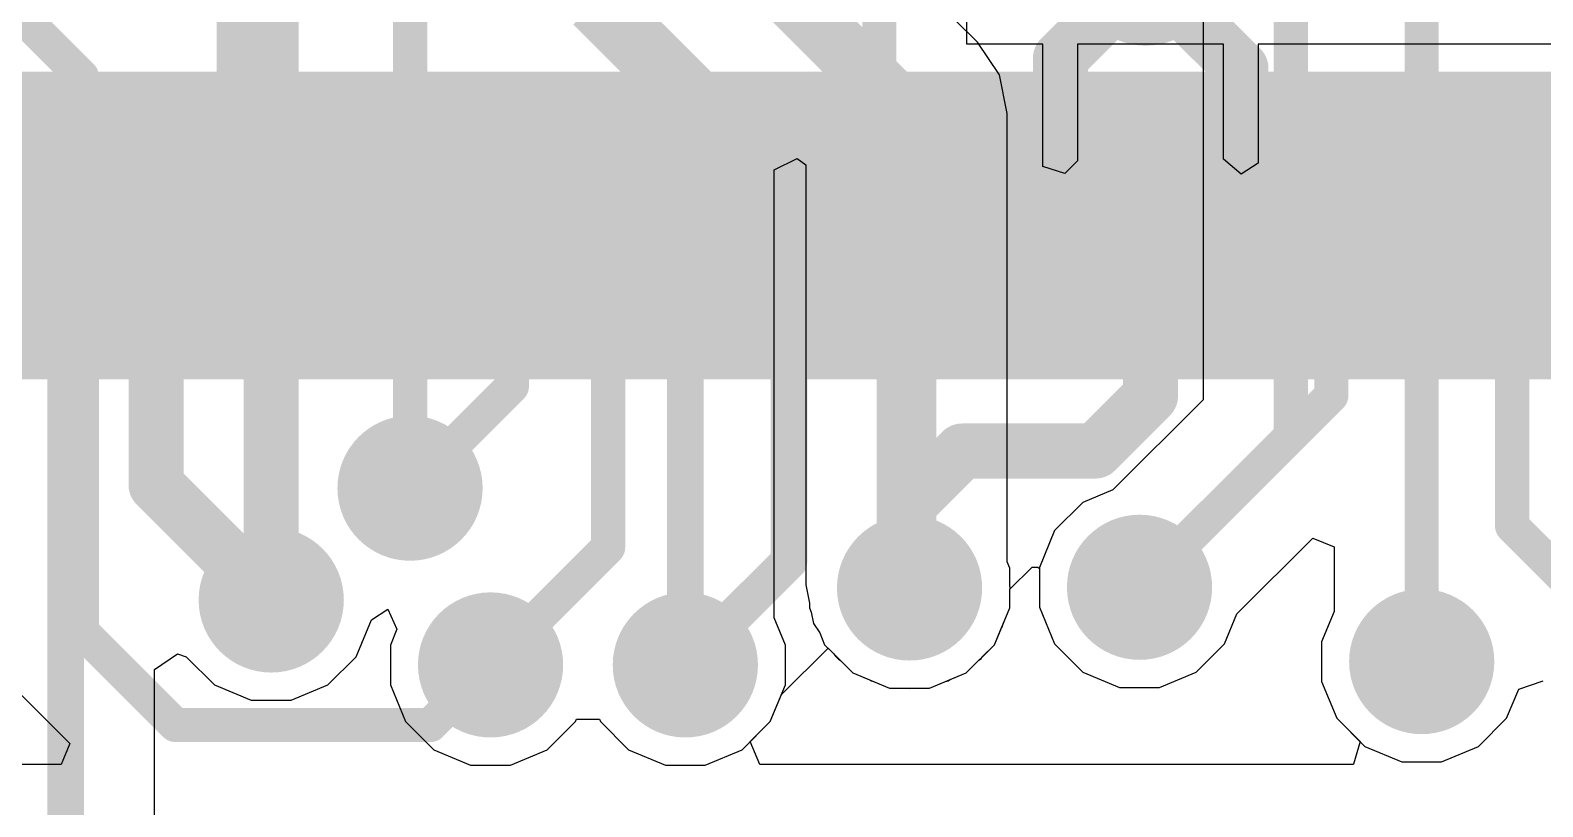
# Model space of a CAD drawing. Header units: millimetres. Extents: x 0 to 172, y 0 to 138.
# Drawn here: x 35.95 to 44.32, y 50.91 to 55.2 of the extents above; entities that cross this region are included whole.
import ezdxf

# ---------------------------------------------------------------- set-up
doc = ezdxf.new("R2010")
doc.units = ezdxf.units.MM
for name, color, linetype in [('BottomLayer', 5, 'Continuous'), ('BottomSolder', 6, 'Continuous'), ('TopLayer', 1, 'Continuous'), ('TopPaste', 8, 'Continuous'), ('TopSolder', 216, 'Continuous'), ('ViaHoleLayer', 16, 'Continuous')]:
    doc.layers.add(name, color=color, linetype=linetype)

# ---------------------------------------------------------------- blocks, each defined once
blk = doc.blocks.new('MM70_314B1_2_R300_33')
at = {"layer": 'TopLayer'}
for points in [[(61.3, -3.35), (61.6, -3.35), (61.6, -4.85), (61.3, -4.85)], [(61.8, -3.35), (62.1, -3.35), (62.1, -4.85), (61.8, -4.85)], [(62.3, -3.35), (62.6, -3.35), (62.6, -4.85), (62.3, -4.85)], [(62.8, -3.35), (63.1, -3.35), (63.1, -4.85), (62.8, -4.85)], [(63.3, -3.35), (63.6, -3.35), (63.6, -4.85), (63.3, -4.85)], [(63.8, -3.35), (64.1, -3.35), (64.1, -4.85), (63.8, -4.85)], [(64.3, -3.35), (64.6, -3.35), (64.6, -4.85), (64.3, -4.85)], [(64.8, -3.35), (65.1, -3.35), (65.1, -4.85), (64.8, -4.85)], [(65.3, -3.35), (65.6, -3.35), (65.6, -4.85), (65.3, -4.85)], [(65.8, -3.35), (66.1, -3.35), (66.1, -4.85), (65.8, -4.85)], [(66.3, -3.35), (66.6, -3.35), (66.6, -4.85), (66.3, -4.85)], [(66.8, -3.35), (67.1, -3.35), (67.1, -4.85), (66.8, -4.85)], [(67.3, -3.35), (67.6, -3.35), (67.6, -4.85), (67.3, -4.85)], [(67.8, -3.35), (68.1, -3.35), (68.1, -4.85), (67.8, -4.85)], [(68.3, -3.35), (68.6, -3.35), (68.6, -4.85), (68.3, -4.85)], [(68.8, -3.35), (69.1, -3.35), (69.1, -4.85), (68.8, -4.85)], [(69.3, -3.35), (69.6, -3.35), (69.6, -4.85), (69.3, -4.85)]]:
    blk.add_hatch(color=1, dxfattribs=at).paths.add_polyline_path(points)
at = {"layer": 'TopPaste'}
for points in [[(61.3, -3.35), (61.6, -3.35), (61.6, -4.85), (61.3, -4.85)], [(61.8, -3.35), (62.1, -3.35), (62.1, -4.85), (61.8, -4.85)], [(62.3, -3.35), (62.6, -3.35), (62.6, -4.85), (62.3, -4.85)], [(62.8, -3.35), (63.1, -3.35), (63.1, -4.85), (62.8, -4.85)], [(63.3, -3.35), (63.6, -3.35), (63.6, -4.85), (63.3, -4.85)], [(63.8, -3.35), (64.1, -3.35), (64.1, -4.85), (63.8, -4.85)], [(64.3, -3.35), (64.6, -3.35), (64.6, -4.85), (64.3, -4.85)], [(64.8, -3.35), (65.1, -3.35), (65.1, -4.85), (64.8, -4.85)], [(65.3, -3.35), (65.6, -3.35), (65.6, -4.85), (65.3, -4.85)], [(65.8, -3.35), (66.1, -3.35), (66.1, -4.85), (65.8, -4.85)], [(66.3, -3.35), (66.6, -3.35), (66.6, -4.85), (66.3, -4.85)], [(66.8, -3.35), (67.1, -3.35), (67.1, -4.85), (66.8, -4.85)], [(67.3, -3.35), (67.6, -3.35), (67.6, -4.85), (67.3, -4.85)], [(67.8, -3.35), (68.1, -3.35), (68.1, -4.85), (67.8, -4.85)], [(68.3, -3.35), (68.6, -3.35), (68.6, -4.85), (68.3, -4.85)], [(68.8, -3.35), (69.1, -3.35), (69.1, -4.85), (68.8, -4.85)], [(69.3, -3.35), (69.6, -3.35), (69.6, -4.85), (69.3, -4.85)]]:
    blk.add_hatch(color=8, dxfattribs=at).paths.add_polyline_path(points)
at = {"layer": 'TopSolder'}
for points in [[(61.1984, -3.2484), (61.7016, -3.2484), (61.7016, -4.9516), (61.1984, -4.9516)], [(61.6984, -3.2484), (62.2016, -3.2484), (62.2016, -4.9516), (61.6984, -4.9516)], [(62.1984, -3.2484), (62.7016, -3.2484), (62.7016, -4.9516), (62.1984, -4.9516)], [(62.6984, -3.2484), (63.2016, -3.2484), (63.2016, -4.9516), (62.6984, -4.9516)], [(63.1984, -3.2484), (63.7016, -3.2484), (63.7016, -4.9516), (63.1984, -4.9516)], [(63.6984, -3.2484), (64.2016, -3.2484), (64.2016, -4.9516), (63.6984, -4.9516)], [(64.1984, -3.2484), (64.7016, -3.2484), (64.7016, -4.9516), (64.1984, -4.9516)], [(64.6984, -3.2484), (65.2016, -3.2484), (65.2016, -4.9516), (64.6984, -4.9516)], [(65.1984, -3.2484), (65.7016, -3.2484), (65.7016, -4.9516), (65.1984, -4.9516)], [(65.6984, -3.2484), (66.2016, -3.2484), (66.2016, -4.9516), (65.6984, -4.9516)], [(66.1984, -3.2484), (66.7016, -3.2484), (66.7016, -4.9516), (66.1984, -4.9516)], [(66.6984, -3.2484), (67.2016, -3.2484), (67.2016, -4.9516), (66.6984, -4.9516)], [(67.1984, -3.2484), (67.7016, -3.2484), (67.7016, -4.9516), (67.1984, -4.9516)], [(67.6984, -3.2484), (68.2016, -3.2484), (68.2016, -4.9516), (67.6984, -4.9516)], [(68.1984, -3.2484), (68.7016, -3.2484), (68.7016, -4.9516), (68.1984, -4.9516)], [(68.6984, -3.2484), (69.2016, -3.2484), (69.2016, -4.9516), (68.6984, -4.9516)], [(69.1984, -3.2484), (69.7016, -3.2484), (69.7016, -4.9516), (69.1984, -4.9516)]]:
    blk.add_hatch(color=216, dxfattribs=at).paths.add_polyline_path(points)

msp = doc.modelspace()

# ---------------------------------------------------------------- hatches: boundary and pattern name
at = {"layer": 'BottomLayer'}
h = msp.add_hatch(color=5, dxfattribs=at)
edge = h.paths.add_edge_path()
edge.add_arc((38.0532, 52.6692), 0.3, 0, 360)
h = msp.add_hatch(color=5, dxfattribs=at)
edge = h.paths.add_edge_path()
edge.add_arc((40.8158, 52.117), 0.3, 0, 360)
h = msp.add_hatch(color=5, dxfattribs=at)
edge = h.paths.add_edge_path()
edge.add_arc((42.0878, 52.1208), 0.3, 0, 360)
h = msp.add_hatch(color=5, dxfattribs=at)
edge = h.paths.add_edge_path()
edge.add_arc((37.2854, 52.0505), 0.3, 0, 360)
h = msp.add_hatch(color=5, dxfattribs=at)
edge = h.paths.add_edge_path()
edge.add_arc((38.4984, 51.6912), 0.3, 0, 360)
h = msp.add_hatch(color=5, dxfattribs=at)
edge = h.paths.add_edge_path()
edge.add_arc((39.5758, 51.6912), 0.3, 0, 360)
h = msp.add_hatch(color=5, dxfattribs=at)
edge = h.paths.add_edge_path()
edge.add_arc((43.6484, 51.7095), 0.3, 0, 360)
at = {"layer": 'BottomSolder'}
h = msp.add_hatch(color=6, dxfattribs=at)
edge = h.paths.add_edge_path()
edge.add_arc((42.1217, 55.5197), 0.4016, 0, 360)
h = msp.add_hatch(color=6, dxfattribs=at)
edge = h.paths.add_edge_path()
edge.add_arc((38.0532, 52.6692), 0.4016, 0, 360)
h = msp.add_hatch(color=6, dxfattribs=at)
edge = h.paths.add_edge_path()
edge.add_arc((37.2854, 52.0505), 0.4016, 0, 360)
h = msp.add_hatch(color=6, dxfattribs=at)
edge = h.paths.add_edge_path()
edge.add_arc((40.8158, 52.117), 0.4016, 0, 360)
h = msp.add_hatch(color=6, dxfattribs=at)
edge = h.paths.add_edge_path()
edge.add_arc((42.0878, 52.1208), 0.4016, 0, 360)
h = msp.add_hatch(color=6, dxfattribs=at)
edge = h.paths.add_edge_path()
edge.add_arc((38.4984, 51.6912), 0.4016, 0, 360)
h = msp.add_hatch(color=6, dxfattribs=at)
edge = h.paths.add_edge_path()
edge.add_arc((39.5758, 51.6912), 0.4016, 0, 360)
h = msp.add_hatch(color=6, dxfattribs=at)
edge = h.paths.add_edge_path()
edge.add_arc((43.6484, 51.7095), 0.4016, 0, 360)
at = {"layer": 'TopLayer'}
h = msp.add_hatch(color=1, dxfattribs=at)
edge = h.paths.add_edge_path()
edge.add_arc((38.0532, 52.6692), 0.3, 0, 360)
h = msp.add_hatch(color=1, dxfattribs=at)
edge = h.paths.add_edge_path()
edge.add_arc((40.8158, 52.117), 0.3, 0, 360)
h = msp.add_hatch(color=1, dxfattribs=at)
edge = h.paths.add_edge_path()
edge.add_arc((42.0878, 52.1208), 0.3, 0, 360)
h = msp.add_hatch(color=1, dxfattribs=at)
edge = h.paths.add_edge_path()
edge.add_arc((37.2854, 52.0505), 0.3, 0, 360)
h = msp.add_hatch(color=1, dxfattribs=at)
edge = h.paths.add_edge_path()
edge.add_arc((38.4984, 51.6912), 0.3, 0, 360)
h = msp.add_hatch(color=1, dxfattribs=at)
edge = h.paths.add_edge_path()
edge.add_arc((39.5758, 51.6912), 0.3, 0, 360)
h = msp.add_hatch(color=1, dxfattribs=at)
edge = h.paths.add_edge_path()
edge.add_arc((43.6484, 51.7095), 0.3, 0, 360)
at = {"layer": 'TopSolder'}
h = msp.add_hatch(color=216, dxfattribs=at)
edge = h.paths.add_edge_path()
edge.add_arc((42.1217, 55.5197), 0.4016, 0, 360)
h = msp.add_hatch(color=216, dxfattribs=at)
edge = h.paths.add_edge_path()
edge.add_arc((38.0532, 52.6692), 0.4016, 0, 360)
h = msp.add_hatch(color=216, dxfattribs=at)
edge = h.paths.add_edge_path()
edge.add_arc((37.2854, 52.0505), 0.4016, 0, 360)
h = msp.add_hatch(color=216, dxfattribs=at)
edge = h.paths.add_edge_path()
edge.add_arc((40.8158, 52.117), 0.4016, 0, 360)
h = msp.add_hatch(color=216, dxfattribs=at)
edge = h.paths.add_edge_path()
edge.add_arc((42.0878, 52.1208), 0.4016, 0, 360)
h = msp.add_hatch(color=216, dxfattribs=at)
edge = h.paths.add_edge_path()
edge.add_arc((38.4984, 51.6912), 0.4016, 0, 360)
h = msp.add_hatch(color=216, dxfattribs=at)
edge = h.paths.add_edge_path()
edge.add_arc((39.5758, 51.6912), 0.4016, 0, 360)
h = msp.add_hatch(color=216, dxfattribs=at)
edge = h.paths.add_edge_path()
edge.add_arc((43.6484, 51.7095), 0.4016, 0, 360)
at = {"layer": 'ViaHoleLayer'}
h = msp.add_hatch(color=16, dxfattribs=at)
edge = h.paths.add_edge_path()
edge.add_arc((38.0532, 52.6692), 0.15, 0, 360)
h = msp.add_hatch(color=16, dxfattribs=at)
edge = h.paths.add_edge_path()
edge.add_arc((37.2854, 52.0505), 0.15, 0, 360)
h = msp.add_hatch(color=16, dxfattribs=at)
edge = h.paths.add_edge_path()
edge.add_arc((40.8158, 52.117), 0.15, 0, 360)
h = msp.add_hatch(color=16, dxfattribs=at)
edge = h.paths.add_edge_path()
edge.add_arc((42.0878, 52.1208), 0.15, 0, 360)
h = msp.add_hatch(color=16, dxfattribs=at)
edge = h.paths.add_edge_path()
edge.add_arc((38.4984, 51.6912), 0.15, 0, 360)
h = msp.add_hatch(color=16, dxfattribs=at)
edge = h.paths.add_edge_path()
edge.add_arc((39.5758, 51.6912), 0.15, 0, 360)
h = msp.add_hatch(color=16, dxfattribs=at)
edge = h.paths.add_edge_path()
edge.add_arc((43.6484, 51.7095), 0.15, 0, 360)

# ---------------------------------------------------------------- linework, layer by layer
at = {"layer": 'BottomLayer'}
for p, q in [((41.1921, 55.1365), (40.3274, 56.0012)), ((42.4394, 55.6676), (42.4394, 53.1582)), ((41.3128, 54.9559), (41.1921, 55.1365)), ((41.3552, 54.7428), (41.3128, 54.9559)), ((41.3552, 52.2625), (41.3552, 54.7428)), ((40.0679, 54.4313), (40.1949, 54.4944)), ((40.1949, 54.4944), (40.2416, 54.459)), ((40.2416, 54.459), (40.2416, 52.1344)), ((40.0679, 51.9509), (40.0679, 54.4313)), ((42.4394, 53.1582), (41.9407, 52.6595)), ((41.9407, 52.6595), (41.774, 52.5905)), ((41.774, 52.5905), (41.6181, 52.4346)), ((41.6181, 52.4346), (41.5338, 52.231)), ((42.6265, 51.9737), (43.0461, 52.3933)), ((43.0461, 52.3933), (43.1634, 52.3447)), ((43.1634, 52.3447), (43.1634, 51.9864)), ((41.3698, 52.2272), (41.3552, 52.2625)), ((41.3698, 52.131), (41.3698, 52.2272)), ((41.5338, 52.231), (41.5338, 52.0106)), ((40.2416, 52.1344), (40.2618, 52.0326)), ((41.3726, 52.117), (41.3698, 52.131)), ((41.3698, 52.1029), (41.3726, 52.117)), ((40.2618, 52.0326), (40.2618, 52.0068)), ((41.3698, 52.0068), (41.3698, 52.1029)), ((40.1298, 51.8014), (40.0679, 51.9509)), ((40.2618, 52.0068), (40.2717, 51.9829)), ((40.2717, 51.9829), (40.284, 51.9213)), ((41.333, 51.9179), (41.3698, 52.0068)), ((41.5338, 52.0106), (41.6181, 51.807)), ((42.5575, 51.807), (42.6265, 51.9737)), ((43.1634, 51.9864), (43.0944, 51.8197)), ((40.284, 51.9213), (40.3188, 51.8692)), ((40.3188, 51.8692), (40.3462, 51.8031)), ((41.2855, 51.8031), (41.3223, 51.892)), ((41.3223, 51.892), (41.3303, 51.9039)), ((41.3303, 51.9039), (41.333, 51.9179)), ((40.1298, 51.581), (40.1298, 51.8014)), ((40.3462, 51.8031), (40.3967, 51.7526)), ((41.2175, 51.7352), (41.2855, 51.8031)), ((41.6181, 51.807), (41.774, 51.6511)), ((42.4016, 51.6511), (42.5575, 51.807)), ((43.0944, 51.8197), (43.0944, 51.5993)), ((40.3967, 51.7526), (40.4047, 51.7407)), ((40.4047, 51.7407), (40.4221, 51.7232)), ((40.4221, 51.7232), (40.4341, 51.7153)), ((40.4341, 51.7153), (40.502, 51.6473)), ((41.1297, 51.6473), (41.1976, 51.7153)), ((41.1976, 51.7153), (41.2096, 51.7232)), ((41.2096, 51.7232), (41.2175, 51.7352)), ((40.502, 51.6473), (40.5908, 51.6105)), ((41.0408, 51.6105), (41.1297, 51.6473)), ((41.774, 51.6511), (41.9776, 51.5668)), ((42.198, 51.5668), (42.4016, 51.6511)), ((35.8947, 51.5338), (36.1716, 51.2569)), ((40.0455, 51.3774), (40.1298, 51.581)), ((40.5908, 51.6105), (40.6028, 51.6025)), ((40.6028, 51.6025), (40.6168, 51.5998)), ((40.6168, 51.5998), (40.7056, 51.563)), ((40.7056, 51.563), (40.8018, 51.563)), ((40.8018, 51.563), (40.8158, 51.5602)), ((40.8158, 51.5602), (40.8299, 51.563)), ((40.8299, 51.563), (40.926, 51.563)), ((40.926, 51.563), (41.0149, 51.5998)), ((41.0149, 51.5998), (41.0289, 51.6025)), ((41.0289, 51.6025), (41.0408, 51.6105)), ((41.9776, 51.5668), (42.198, 51.5668)), ((43.0944, 51.5993), (43.1787, 51.3957)), ((39.9346, 51.2665), (40.0455, 51.3774)), ((43.1787, 51.3957), (43.3079, 51.2665)), ((36.1716, 51.2569), (36.123, 51.1395)), ((39.9872, 51.1395), (39.9346, 51.2665)), ((43.3079, 51.2665), (43.2711, 51.1428)), ((36.123, 51.1395), (33.7382, 51.1395)), ((43.2689, 51.1395), (39.9872, 51.1395)), ((43.2711, 51.1428), (43.2689, 51.1395))]:
    msp.add_line(p, q, dxfattribs=at)
for points, const_width in [([(37.2854, 52.0505), (37.2854, 57.0212)], 0.3048), ([(38.0532, 52.6692), (38.0532, 56.3914)], 0.1893), ([(39.7654, 55.7758), (40.7984, 54.7428)], 0.3302), ([(42.9243, 52.9573), (42.9243, 55.8685)], 0.1893), ([(43.6484, 51.7095), (43.6484, 55.8622)], 0.1893), ([(35.5084, 55.6768), (36.2376, 54.9476)], 0.1893), ([(39.0284, 55.3072), (39.5758, 54.7598)], 0.2032), ([(36.2376, 51.8767), (36.2376, 54.9476)], 0.1893), ([(40.7984, 52.1344), (40.7984, 54.7428)], 0.3302), ([(39.5758, 51.6912), (39.5758, 54.7598)], 0.2032), ([(42.0878, 52.1208), (42.9243, 52.9573)], 0.1893), ([(40.7984, 52.1344), (40.8158, 52.117)], 0.3302), ([(36.2376, 51.8767), (36.7555, 51.3588)], 0.1893), ([(38.166, 51.3588), (38.4984, 51.6912)], 0.1893), ([(36.7555, 51.3588), (38.166, 51.3588)], 0.1893)]:
    msp.add_lwpolyline(points, dxfattribs=dict(at, const_width=const_width))
for points, const_width in [([(36.1903, 54.9476, 1), (36.2849, 54.9476, 1)], 0.0946), ([(36.1903, 54.9476, 1), (36.2849, 54.9476, 1)], 0.0946), ([(40.7158, 54.7428, 1), (40.8809, 54.7428, 1)], 0.1651), ([(40.7158, 54.7428, 1), (40.8809, 54.7428, 1)], 0.1651), ([(39.525, 54.7598, 1), (39.6266, 54.7598, 1)], 0.1016), ([(39.525, 54.7598, 1), (39.6266, 54.7598, 1)], 0.1016), ([(42.877, 52.9573, 1), (42.9716, 52.9573, 1)], 0.0946), ([(42.877, 52.9573, 1), (42.9716, 52.9573, 1)], 0.0946), ([(38.0058, 52.6692, 1), (38.1005, 52.6692, 1)], 0.0946), ([(40.7158, 52.1344, 1), (40.8809, 52.1344, 1)], 0.1651), ([(40.7158, 52.1344, 1), (40.8809, 52.1344, 1)], 0.1651), ([(37.2092, 52.0505, 1), (37.3616, 52.0505, 1)], 0.1524), ([(40.7333, 52.117, 1), (40.8984, 52.117, 1)], 0.1651), ([(42.0405, 52.1208, 1), (42.1351, 52.1208, 1)], 0.0946), ([(36.1903, 51.8767, 1), (36.2849, 51.8767, 1)], 0.0946), ([(36.1903, 51.8767, 1), (36.2849, 51.8767, 1)], 0.0946), ([(38.4511, 51.6912, 1), (38.5457, 51.6912, 1)], 0.0946), ([(39.525, 51.6912, 1), (39.6266, 51.6912, 1)], 0.1016), ([(43.6011, 51.7095, 1), (43.6957, 51.7095, 1)], 0.0946), ([(36.7082, 51.3588, 1), (36.8028, 51.3588, 1)], 0.0946), ([(36.7082, 51.3588, 1), (36.8028, 51.3588, 1)], 0.0946), ([(38.1187, 51.3588, 1), (38.2133, 51.3588, 1)], 0.0946), ([(38.1187, 51.3588, 1), (38.2133, 51.3588, 1)], 0.0946)]:
    msp.add_lwpolyline(points, format="xyb", close=True, dxfattribs=dict(at, const_width=const_width))
at = {"layer": 'TopLayer'}
for p, q in [((41.1333, 55.1272), (41.1333, 55.6075)), ((41.5524, 55.1272), (41.1333, 55.1272)), ((41.5524, 54.4491), (41.5524, 55.1272)), ((42.5524, 55.1272), (41.7444, 55.1272)), ((41.7444, 55.1272), (41.7444, 54.4798)), ((42.5524, 54.4904), (42.5524, 55.1272)), ((44.6587, 55.1272), (42.7444, 55.1272)), ((42.7444, 55.1272), (42.7444, 54.4686)), ((41.7444, 54.4798), (41.6752, 54.4098)), ((42.6501, 54.4078), (42.5524, 54.4904)), ((42.7444, 54.4686), (42.6501, 54.4078)), ((41.6752, 54.4098), (41.5524, 54.4491)), ((42.6265, 51.9737), (43.0461, 52.3933)), ((43.0461, 52.3933), (43.1634, 52.3447)), ((43.1634, 52.3447), (43.1634, 51.9864)), ((41.3698, 52.1109), (41.4947, 52.2323)), ((41.4947, 52.2323), (41.5255, 52.2313)), ((41.5255, 52.2313), (41.5338, 52.2239)), ((41.5338, 52.2239), (41.5338, 52.0106)), ((41.3698, 52.0068), (41.3698, 52.1109)), ((37.8394, 51.9403), (37.9296, 52.0002)), ((37.9296, 52.0002), (37.9807, 51.8891)), ((41.2855, 51.8031), (41.3698, 52.0068)), ((41.5338, 52.0106), (41.6181, 51.807)), ((42.5575, 51.807), (42.6265, 51.9737)), ((43.1634, 51.9864), (43.0944, 51.8197)), ((37.7551, 51.7367), (37.8394, 51.9403)), ((37.9807, 51.8891), (37.9444, 51.8014)), ((37.9444, 51.8014), (37.9444, 51.581)), ((40.1074, 51.5269), (40.3649, 51.7844)), ((40.3649, 51.7844), (40.502, 51.6473)), ((41.1297, 51.6473), (41.2855, 51.8031)), ((41.6181, 51.807), (41.774, 51.6511)), ((42.4016, 51.6511), (42.5575, 51.807)), ((43.0944, 51.8197), (43.0944, 51.5993)), ((36.6404, 51.666), (36.7675, 51.7532)), ((36.7675, 51.7532), (36.8158, 51.7367)), ((36.8158, 51.7367), (36.9716, 51.5808)), ((37.5992, 51.5808), (37.7551, 51.7367)), ((36.6404, 48.8356), (36.6404, 51.666)), ((40.502, 51.6473), (40.7056, 51.563)), ((40.926, 51.563), (41.1297, 51.6473)), ((41.774, 51.6511), (41.9776, 51.5668)), ((42.198, 51.5668), (42.4016, 51.6511)), ((36.9716, 51.5808), (37.1752, 51.4965)), ((37.3956, 51.4965), (37.5992, 51.5808)), ((37.9444, 51.581), (38.0287, 51.3774)), ((40.7056, 51.563), (40.926, 51.563)), ((41.9776, 51.5668), (42.198, 51.5668)), ((43.0944, 51.5993), (43.1787, 51.3957)), ((44.1181, 51.3957), (44.1852, 51.5578)), ((44.1852, 51.5578), (44.3197, 51.6029)), ((37.1752, 51.4965), (37.3956, 51.4965)), ((40.0455, 51.3774), (40.1074, 51.5269)), ((38.0287, 51.3774), (38.1846, 51.2215)), ((38.8122, 51.2215), (38.9681, 51.3774)), ((38.9681, 51.3774), (38.9736, 51.3908)), ((38.9736, 51.3908), (39.1006, 51.3908)), ((39.1006, 51.3908), (39.1061, 51.3774)), ((39.1061, 51.3774), (39.262, 51.2215)), ((39.8896, 51.2215), (40.0455, 51.3774)), ((43.1787, 51.3957), (43.3346, 51.2398)), ((43.9622, 51.2398), (44.1181, 51.3957)), ((38.1846, 51.2215), (38.3882, 51.1372)), ((38.6086, 51.1372), (38.8122, 51.2215)), ((39.262, 51.2215), (39.4656, 51.1372)), ((39.686, 51.1372), (39.8896, 51.2215)), ((43.3346, 51.2398), (43.5382, 51.1555)), ((43.7586, 51.1555), (43.9622, 51.2398)), ((38.3882, 51.1372), (38.6086, 51.1372)), ((39.4656, 51.1372), (39.686, 51.1372)), ((43.5382, 51.1555), (43.7586, 51.1555))]:
    msp.add_line(p, q, dxfattribs=at)
for points, const_width in [([(37.1484, 54.1232), (37.1484, 56.9976)], 0.3302), ([(40.6484, 54.1232), (40.6484, 56.9976)], 0.1893), ([(38.8366, 55.7202), (39.6484, 54.9084)], 0.1893), ([(41.6508, 55.0489), (42.1217, 55.5197)], 0.3048), ([(42.1217, 55.5197), (42.6484, 54.993)], 0.3048), ([(41.6508, 54.1256), (41.6508, 55.0489)], 0.3048), ([(42.6484, 54.1232), (42.6484, 54.993)], 0.3048), ([(39.6484, 54.1232), (39.6484, 54.9084)], 0.1893), ([(36.1484, 48.8356), (36.1484, 54.1232)], 0.2032), ([(36.6484, 52.6875), (36.6484, 54.1232)], 0.3048), ([(38.6163, 54.0911), (38.6484, 54.1232)], 0.1893), ([(39.1484, 52.3412), (39.1484, 54.1232)], 0.1893), ([(40.1484, 52.2638), (40.1484, 54.1232)], 0.2032), ([(41.6484, 54.1232), (41.6508, 54.1256)], 0.3048), ([(42.1484, 53.1793), (42.1484, 54.1232)], 0.3048), ([(43.1484, 53.1814), (43.1484, 54.1232)], 0.1893), ([(43.6484, 51.7095), (43.6484, 54.1232)], 0.1893), ([(44.1484, 52.46), (44.1484, 54.1232)], 0.1893), ([(38.6163, 53.2324), (38.6163, 54.0911)], 0.1893), ([(38.0532, 52.6692), (38.6163, 53.2324)], 0.1893), ([(41.8439, 52.8749), (42.1484, 53.1793)], 0.3048), ([(42.0878, 52.1208), (43.1484, 53.1814)], 0.1893), ([(40.8074, 52.5761), (41.1062, 52.8749)], 0.3048), ([(41.1062, 52.8749), (41.8439, 52.8749)], 0.3048), ([(36.6484, 52.6875), (37.2854, 52.0505)], 0.3048), ([(40.8074, 52.1254), (40.8074, 52.5761)], 0.3048), ([(44.1484, 52.46), (44.903, 51.7054)], 0.1893), ([(38.4984, 51.6912), (39.1484, 52.3412)], 0.1893), ([(39.5941, 51.7095), (40.1484, 52.2638)], 0.2032), ([(40.8074, 52.1254), (40.8158, 52.117)], 0.3048)]:
    msp.add_lwpolyline(points, dxfattribs=dict(at, const_width=const_width))
for points, const_width in [([(41.5746, 55.0489, 1), (41.727, 55.0489, 1)], 0.1524), ([(41.5746, 55.0489, 1), (41.727, 55.0489, 1)], 0.1524), ([(42.5722, 54.993, 1), (42.7246, 54.993, 1)], 0.1524), ([(42.5722, 54.993, 1), (42.7246, 54.993, 1)], 0.1524), ([(39.6011, 54.9084, 1), (39.6957, 54.9084, 1)], 0.0946), ([(39.6011, 54.9084, 1), (39.6957, 54.9084, 1)], 0.0946), ([(36.0976, 54.1232, 1), (36.1992, 54.1232, 1)], 0.1016), ([(36.5722, 54.1232, 1), (36.7246, 54.1232, 1)], 0.1524), ([(37.0658, 54.1232, 1), (37.2309, 54.1232, 1)], 0.1651), ([(38.6011, 54.1232, 1), (38.6957, 54.1232, 1)], 0.0946), ([(39.1011, 54.1232, 1), (39.1957, 54.1232, 1)], 0.0946), ([(39.6011, 54.1232, 1), (39.6957, 54.1232, 1)], 0.0946), ([(40.0976, 54.1232, 1), (40.1992, 54.1232, 1)], 0.1016), ([(40.6011, 54.1232, 1), (40.6957, 54.1232, 1)], 0.0946), ([(41.5722, 54.1232, 1), (41.7246, 54.1232, 1)], 0.1524), ([(41.5746, 54.1256, 1), (41.727, 54.1256, 1)], 0.1524), ([(41.5746, 54.1256, 1), (41.727, 54.1256, 1)], 0.1524), ([(42.0722, 54.1232, 1), (42.2246, 54.1232, 1)], 0.1524), ([(42.5722, 54.1232, 1), (42.7246, 54.1232, 1)], 0.1524), ([(43.1011, 54.1232, 1), (43.1957, 54.1232, 1)], 0.0946), ([(43.6011, 54.1232, 1), (43.6957, 54.1232, 1)], 0.0946), ([(44.1011, 54.1232, 1), (44.1957, 54.1232, 1)], 0.0946), ([(38.569, 54.0911, 1), (38.6636, 54.0911, 1)], 0.0946), ([(38.569, 54.0911, 1), (38.6636, 54.0911, 1)], 0.0946), ([(38.569, 53.2324, 1), (38.6636, 53.2324, 1)], 0.0946), ([(38.569, 53.2324, 1), (38.6636, 53.2324, 1)], 0.0946), ([(42.0722, 53.1793, 1), (42.2246, 53.1793, 1)], 0.1524), ([(42.0722, 53.1793, 1), (42.2246, 53.1793, 1)], 0.1524), ([(43.1011, 53.1814, 1), (43.1957, 53.1814, 1)], 0.0946), ([(43.1011, 53.1814, 1), (43.1957, 53.1814, 1)], 0.0946), ([(41.03, 52.8749, 1), (41.1824, 52.8749, 1)], 0.1524), ([(41.03, 52.8749, 1), (41.1824, 52.8749, 1)], 0.1524), ([(41.7677, 52.8749, 1), (41.9201, 52.8749, 1)], 0.1524), ([(41.7677, 52.8749, 1), (41.9201, 52.8749, 1)], 0.1524), ([(36.5722, 52.6875, 1), (36.7246, 52.6875, 1)], 0.1524), ([(36.5722, 52.6875, 1), (36.7246, 52.6875, 1)], 0.1524), ([(38.0058, 52.6692, 1), (38.1005, 52.6692, 1)], 0.0946), ([(40.7312, 52.5761, 1), (40.8836, 52.5761, 1)], 0.1524), ([(40.7312, 52.5761, 1), (40.8836, 52.5761, 1)], 0.1524), ([(44.1011, 52.46, 1), (44.1957, 52.46, 1)], 0.0946), ([(44.1011, 52.46, 1), (44.1957, 52.46, 1)], 0.0946), ([(39.1011, 52.3412, 1), (39.1957, 52.3412, 1)], 0.0946), ([(39.1011, 52.3412, 1), (39.1957, 52.3412, 1)], 0.0946), ([(40.0976, 52.2638, 1), (40.1992, 52.2638, 1)], 0.1016), ([(40.0976, 52.2638, 1), (40.1992, 52.2638, 1)], 0.1016), ([(37.2092, 52.0505, 1), (37.3616, 52.0505, 1)], 0.1524), ([(40.7312, 52.1254, 1), (40.8836, 52.1254, 1)], 0.1524), ([(40.7312, 52.1254, 1), (40.8836, 52.1254, 1)], 0.1524), ([(40.7396, 52.117, 1), (40.892, 52.117, 1)], 0.1524), ([(42.0405, 52.1208, 1), (42.1351, 52.1208, 1)], 0.0946), ([(38.4511, 51.6912, 1), (38.5457, 51.6912, 1)], 0.0946), ([(39.5433, 51.7095, 1), (39.6449, 51.7095, 1)], 0.1016), ([(43.6011, 51.7095, 1), (43.6957, 51.7095, 1)], 0.0946)]:
    msp.add_lwpolyline(points, format="xyb", close=True, dxfattribs=dict(at, const_width=const_width))

# ---------------------------------------------------------------- block references
at = {"rotation": 180}
msp.add_blockref('MM70_314B1_2_R300_33', (105.5984, 50.0232), dxfattribs=at)

doc.saveas('drawing.dxf')
